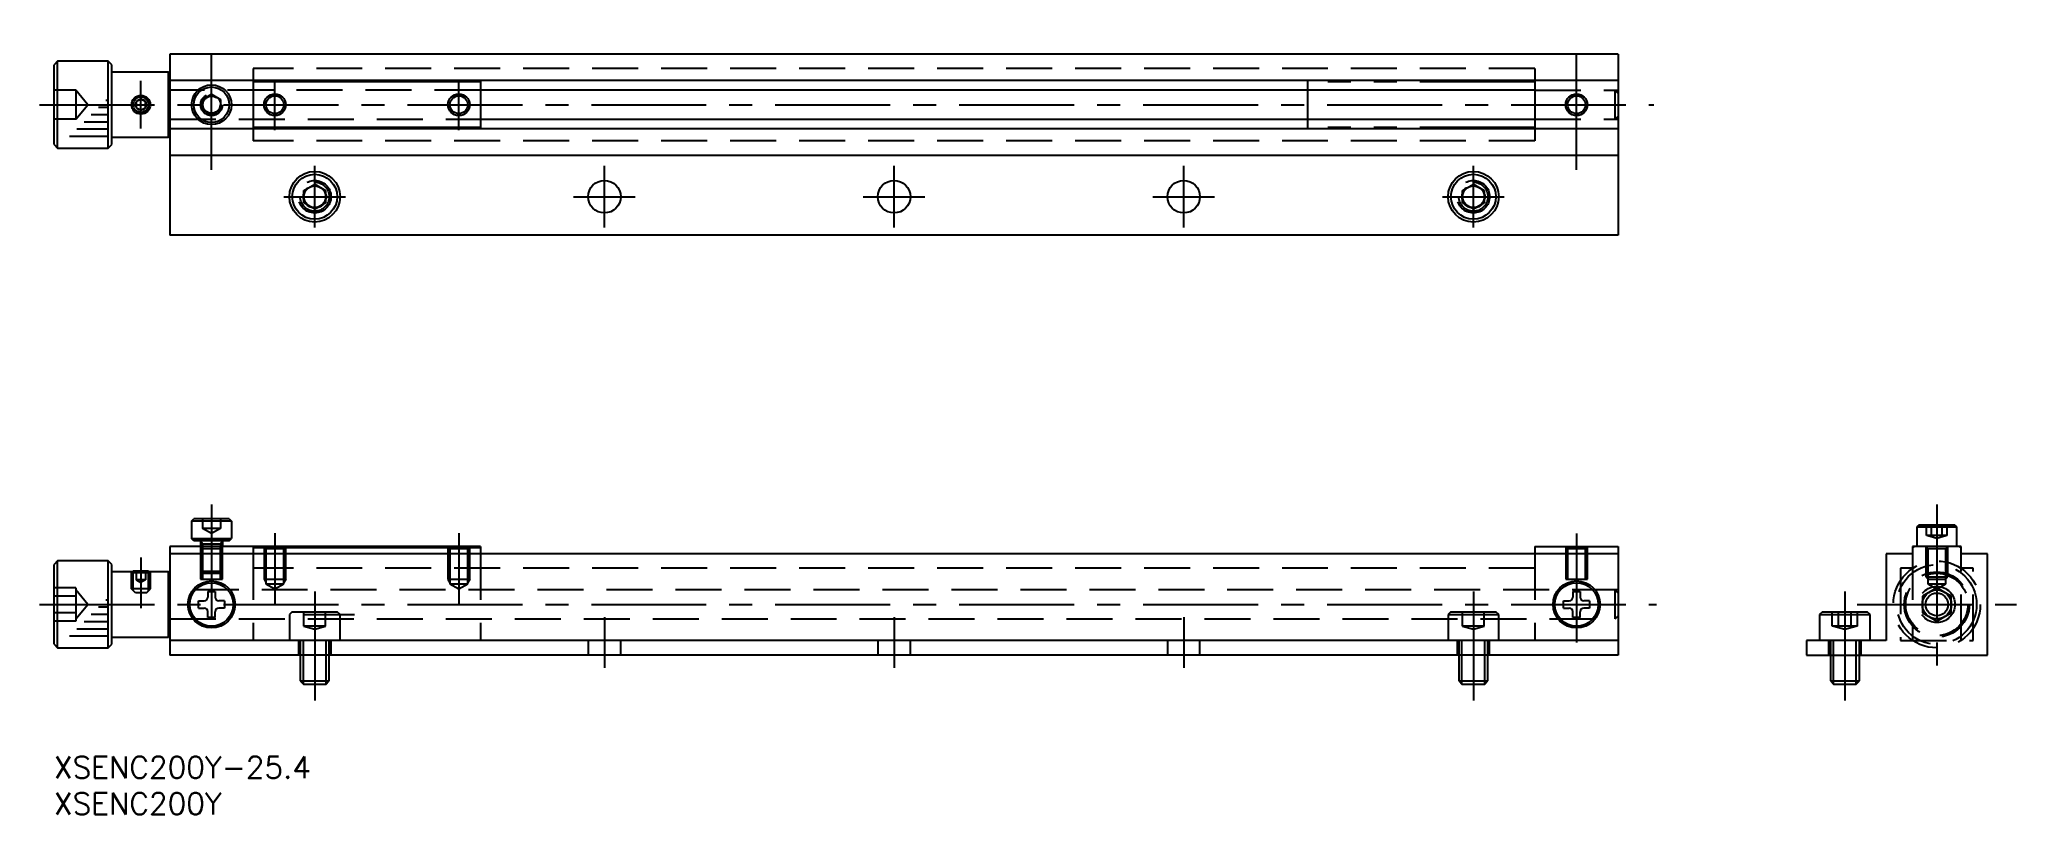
# Model space of a CAD drawing. Extents: x -2 to 271, y -8 to 99.
import ezdxf

# ---------------------------------------------------------------- set-up
doc = ezdxf.new("R2010")
doc.units = 0
doc.header["$LTSCALE"] = 0.5
for name, pattern in [('CENTER', [50.8, 31.75, -6.35, 6.35, -6.35]), ('DASHED', [19.05, 12.7, -6.35]), ('PHANTOM', [63.5, 31.75, -6.35, 6.35, -6.35, 6.35, -6.35])]:
    doc.linetypes.add(name, pattern=pattern)
doc.layers.get('0').update_dxf_attribs({"linetype": 'CONTINUOUS'})
for name, color, linetype in [('MSM_CENTER', 1, 'CENTER'), ('MSM_CONTINUOUS', 7, 'CONTINUOUS'), ('MSM_DASHED', 4, 'DASHED'), ('MSM_IMAGINARY', 6, 'PHANTOM'), ('MSM_NARROW', 5, 'CONTINUOUS'), ('MSM_PART_NUMBER', 7, 'CONTINUOUS')]:
    doc.layers.add(name, color=color, linetype=linetype)
doc.styles.get("Standard").update_dxf_attribs({"font": 'txt.shx', "height": 3, "bigfont": 'bigfont.shx'})

msp = doc.modelspace()

# ---------------------------------------------------------------- linework, layer by layer
for p, q in [((20.25, 29.8), (20.25, 29)), ((23.25, 29.33), (20.25, 29.33)), ((23.25, 29.8), (23.25, 29))]:
    msp.add_line(p, q)
at = {"layer": 'MSM_CENTER'}
for p, q in [((21.75, 81), (21.75, 99)), ((210.25, 81), (210.25, 99)), ((12, 86.7), (12, 93.3)), ((30.5, 86.5), (30.5, 93.5)), ((55.9, 86.5), (55.9, 93.5)), ((-2, 90), (220.92, 90)), ((36, 73.05), (36, 81.55)), ((76, 73.05), (76, 81.55)), ((116, 73.05), (116, 81.55)), ((156, 73.05), (156, 81.55)), ((196, 73.05), (196, 81.55)), ((31.75, 77.3), (40.25, 77.3)), ((71.75, 77.3), (80.25, 77.3)), ((111.75, 77.3), (120.25, 77.3)), ((151.75, 77.3), (160.25, 77.3)), ((191.75, 77.3), (200.25, 77.3)), ((21.75, 34.8), (21.75, 15.75)), ((260, 34.8), (260, 12.41)), ((30.5, 30.83), (30.5, 21.15)), ((55.9, 30.83), (55.9, 21.15)), ((210.25, 30.8), (210.25, 15.75)), ((12, 27.5), (12, 20.5)), ((36, 22.8), (36, 7.75)), ((196, 22.8), (196, 7.75)), ((247.3, 22.8), (247.3, 7.75)), ((-2, 21), (221.27, 21)), ((76, 19.25), (76, 12.25)), ((116, 19.25), (116, 12.25)), ((156, 19.25), (156, 12.25)), ((249, 21), (271, 21))]:
    msp.add_line(p, q, dxfattribs=at)
at = {"layer": 'MSM_CONTINUOUS'}
for p, q in [((0.5, 96), (0, 95.5)), ((7.5, 96), (0.5, 96)), ((0.5, 84), (0.5, 96)), ((8, 95.5), (7.5, 96)), ((7.5, 84), (7.5, 96)), ((216, 97), (16, 97)), ((16, 97), (16, 72)), ((216, 97), (216, 72)), ((0, 84.5), (0, 95.5)), ((8, 84.5), (8, 95.5)), ((15.8, 94.5), (8, 94.5)), ((16, 94.3), (15.8, 94.5)), ((15.8, 85.5), (15.8, 94.5)), ((216, 93.35), (16, 93.35)), ((27.5, 93.35), (27.5, 86.65)), ((58.9, 93.15), (27.5, 93.15)), ((58.9, 93.35), (58.9, 86.65)), ((204.5, 93.35), (204.5, 86.65)), ((12, 90.75), (11.35, 90.38)), ((11.35, 90.38), (11.35, 89.62)), ((12.65, 90.38), (12, 90.75)), ((12.65, 89.62), (12.65, 90.38)), ((20.5, 90.72), (21.75, 91.44)), ((20.5, 89.28), (20.5, 90.72)), ((21.75, 91.44), (23, 90.72)), ((23, 90.72), (23, 89.28)), ((204.5, 92), (58.9, 92)), ((11.35, 89.62), (12, 89.25)), ((12, 89.25), (12.65, 89.62)), ((21.75, 88.56), (20.5, 89.28)), ((23, 89.28), (21.75, 88.56)), ((58.9, 88), (204.5, 88)), ((8, 85.5), (15.8, 85.5)), ((15.8, 85.5), (16, 85.7)), ((216, 86.65), (16, 86.65)), ((58.9, 86.85), (27.5, 86.85)), ((0, 84.5), (0.5, 84)), ((0.5, 84), (7.5, 84)), ((7.5, 84), (8, 84.5)), ((216, 83), (16, 83)), ((34.5, 78.17), (36, 79.03)), ((34.5, 76.43), (34.5, 78.17)), ((36, 79.03), (37.5, 78.17)), ((37.5, 78.17), (37.5, 76.43)), ((194.5, 78.17), (196, 79.03)), ((194.5, 76.43), (194.5, 78.17)), ((196, 79.03), (197.5, 78.17)), ((197.5, 78.17), (197.5, 76.43)), ((36, 75.57), (34.5, 76.43)), ((37.5, 76.43), (36, 75.57)), ((196, 75.57), (194.5, 76.43)), ((197.5, 76.43), (196, 75.57)), ((216, 72), (16, 72)), ((19, 32.5), (19.3, 32.8)), ((24.2, 32.8), (19.3, 32.8)), ((24.2, 32.8), (24.5, 32.5)), ((24.5, 32.5), (19, 32.5)), ((19, 32.5), (19, 30.1)), ((19, 30.1), (24.5, 30.1)), ((19.3, 29.8), (19, 30.1)), ((24.2, 29.8), (24.5, 30.1)), ((24.5, 32.5), (24.5, 30.1)), ((257.55, 32), (257.25, 31.7)), ((257.25, 31.7), (257.25, 29)), ((257.25, 31.7), (262.75, 31.7)), ((257.55, 32), (262.45, 32)), ((262.75, 31.7), (262.45, 32)), ((262.75, 29), (262.75, 31.7)), ((16, 29), (16, 14)), ((58.9, 29), (16, 29)), ((216, 28), (16, 28)), ((24.2, 29.8), (19.3, 29.8)), ((27.5, 29), (27.5, 28)), ((58.9, 28.8), (27.5, 28.8)), ((58.9, 29), (58.9, 28)), ((204.5, 29), (216, 29)), ((204.5, 29), (204.5, 28)), ((216, 29), (216, 14)), ((253, 28), (253, 16)), ((256.65, 28), (253, 28)), ((263.35, 29), (256.65, 29)), ((256.65, 29), (256.65, 28)), ((263.35, 28), (263.35, 29)), ((267, 28), (263.35, 28)), ((267, 14), (267, 28)), ((0.5, 27), (0, 26.5)), ((0, 15.5), (0, 26.5)), ((7.5, 27), (0.5, 27)), ((0.5, 15), (0.5, 27)), ((8, 26.5), (7.5, 27)), ((7.5, 15), (7.5, 27)), ((8, 15.5), (8, 26.5)), ((15.8, 25.5), (8, 25.5)), ((10.94, 25.6), (10.84, 25.5)), ((13.06, 25.6), (10.94, 25.6)), ((13.06, 25.6), (13.16, 25.5)), ((16, 25.3), (15.8, 25.5)), ((15.8, 16.5), (15.8, 25.5)), ((21.25, 22.8), (22.25, 22.8)), ((21.25, 22.8), (21.25, 22)), ((22.25, 22.8), (22.25, 22)), ((209.75, 22.8), (210.75, 22.8)), ((209.75, 22.8), (209.75, 22)), ((210.75, 22.8), (210.75, 22)), ((19.95, 20.5), (19.95, 21.5)), ((19.95, 21.5), (20.75, 21.5)), ((19.95, 20.5), (20.75, 20.5)), ((21.25, 19.2), (21.25, 20)), ((22.25, 19.2), (21.25, 19.2)), ((22.25, 19.2), (22.25, 20)), ((23.55, 21.5), (22.75, 21.5)), ((23.55, 20.5), (22.75, 20.5)), ((23.55, 21.5), (23.55, 20.5)), ((32.9, 20), (32.5, 19.6)), ((32.5, 19.6), (32.5, 16)), ((32.9, 20), (39.1, 20)), ((34.5, 19.6), (41.5, 19.6)), ((39.5, 19.6), (39.1, 20)), ((39.5, 16), (39.5, 19.6)), ((192.9, 20), (192.5, 19.6)), ((192.5, 19.6), (192.5, 16)), ((192.5, 19.6), (199.5, 19.6)), ((192.9, 20), (199.1, 20)), ((199.5, 19.6), (199.1, 20)), ((199.5, 16), (199.5, 19.6)), ((208.45, 21.5), (209.25, 21.5)), ((208.45, 20.5), (208.45, 21.5)), ((208.45, 20.5), (209.25, 20.5)), ((209.75, 19.2), (209.75, 20)), ((210.75, 19.2), (209.75, 19.2)), ((210.75, 19.2), (210.75, 20)), ((212.05, 21.5), (211.25, 21.5)), ((212.05, 20.5), (211.25, 20.5)), ((212.05, 21.5), (212.05, 20.5)), ((244.2, 20), (243.8, 19.6)), ((243.8, 19.6), (243.8, 16)), ((243.8, 19.6), (250.8, 19.6)), ((244.2, 20), (250.4, 20)), ((250.8, 19.6), (250.4, 20)), ((250.8, 16), (250.8, 19.6)), ((8, 16.5), (15.8, 16.5)), ((15.8, 16.5), (16, 16.7)), ((0, 15.5), (0.5, 15)), ((0.5, 15), (7.5, 15)), ((7.5, 15), (8, 15.5)), ((216, 16), (16, 16)), ((216, 14), (16, 14)), ((34, 14), (34, 10.43)), ((38, 10.43), (38, 14)), ((194, 14), (194, 10.43)), ((198, 10.43), (198, 14)), ((242, 16), (242, 14)), ((253, 16), (242, 16)), ((242, 14), (267, 14)), ((245.3, 14), (245.3, 10.43)), ((249.3, 10.43), (249.3, 14)), ((34, 10.43), (34.43, 10)), ((34, 10.43), (38, 10.43)), ((34.43, 10), (37.57, 10)), ((37.57, 10), (38, 10.43)), ((194, 10.43), (194.43, 10)), ((194, 10.43), (198, 10.43)), ((194.43, 10), (197.57, 10)), ((197.57, 10), (198, 10.43)), ((245.3, 10.43), (245.73, 10)), ((245.3, 10.43), (249.3, 10.43)), ((245.73, 10), (248.87, 10)), ((248.87, 10), (249.3, 10.43))]:
    msp.add_line(p, q, dxfattribs=at)
for centre, radius in [((12, 90), 1.3), ((12, 90), 0.751), ((21.75, 90), 2.75), ((21.75, 90), 2.45), ((21.75, 90), 1.25), ((30.5, 90), 1.23), ((55.9, 90), 1.23), ((210.25, 90), 1.23), ((36, 77.3), 3.5), ((36, 77.3), 3.1), ((76, 77.3), 2.25), ((116, 77.3), 2.25), ((156, 77.3), 2.25), ((196, 77.3), 3.5), ((196, 77.3), 3.1), ((36, 77.3), 1.5), ((196, 77.3), 1.5), ((21.75, 21), 3.25), ((21.75, 21), 3), ((210.25, 21), 3.25), ((210.25, 21), 3), ((260, 21), 2), ((260, 21), 1.57)]:
    msp.add_circle(centre, radius, dxfattribs=at)
for centre, start, end in [((20.75, 22), 270, 0), ((22.75, 22), 180, 270), ((209.25, 22), 270, 0), ((211.25, 22), 180, 270), ((20.75, 20), 0, 90), ((22.75, 20), 90, 180), ((209.25, 20), 0, 90), ((211.25, 20), 90, 180)]:
    msp.add_arc(centre, 0.5, start, end, dxfattribs=at)
at = {"layer": 'MSM_DASHED'}
for p, q in [((27.5, 95), (27.5, 93.35)), ((204.5, 95), (27.5, 95)), ((204.5, 95), (204.5, 93.35)), ((3, 92), (0, 92)), ((3, 92), (3, 88)), ((4.68, 90), (3, 92)), ((58.9, 92), (16, 92)), ((204.5, 92), (216, 92)), ((215.57, 88), (215.57, 92)), ((216, 91.57), (215.57, 92)), ((3, 88), (0, 88)), ((3, 88), (4.68, 90)), ((16, 88), (58.9, 88)), ((204.5, 88), (216, 88)), ((215.57, 88), (216, 88.43)), ((27.5, 86.65), (27.5, 85)), ((204.5, 85), (27.5, 85)), ((204.5, 86.65), (204.5, 85)), ((20.51, 32.8), (20.51, 31.5)), ((22.99, 32.8), (22.99, 31.5)), ((21.75, 30.78), (20.51, 31.5)), ((22.99, 31.5), (20.51, 31.5)), ((22.99, 31.5), (21.75, 30.78)), ((258.56, 30.5), (258.56, 32)), ((261.44, 30.5), (258.56, 30.5)), ((258.75, 30.5), (260, 30.17)), ((259.28, 30.5), (259.28, 32)), ((260, 30.17), (261.25, 30.5)), ((260.72, 30.5), (260.72, 32)), ((261.44, 30.5), (261.44, 32)), ((20.25, 29), (20.25, 24.5)), ((20.25, 29), (20.52, 28.73)), ((20.52, 29), (20.52, 24.5)), ((20.52, 28.73), (22.98, 28.73)), ((22.98, 28.73), (23.25, 29)), ((22.98, 24.5), (22.98, 29)), ((23.25, 24.5), (23.25, 29)), ((27.5, 28), (27.5, 16)), ((29, 29), (29.27, 28.73)), ((29, 29), (29, 24.5)), ((29.27, 28.73), (31.73, 28.73)), ((29.27, 28.73), (29.27, 23.86)), ((31.73, 28.73), (32, 29)), ((31.73, 23.86), (31.73, 28.73)), ((32, 24.5), (32, 29)), ((54.4, 29), (54.67, 28.73)), ((54.4, 29), (54.4, 24.5)), ((54.67, 28.73), (57.13, 28.73)), ((54.67, 28.73), (54.67, 23.86)), ((57.13, 28.73), (57.4, 29)), ((57.13, 23.86), (57.13, 28.73)), ((57.4, 24.5), (57.4, 29)), ((58.9, 28), (58.9, 16)), ((204.5, 28), (204.5, 16)), ((208.75, 29), (208.75, 24.5)), ((209.02, 28.73), (208.75, 29)), ((209.02, 28.73), (211.48, 28.73)), ((209.02, 28.73), (209.02, 24.5)), ((211.48, 28.73), (211.75, 29)), ((211.48, 24.5), (211.48, 28.73)), ((211.75, 24.5), (211.75, 29)), ((256.85, 29), (256.65, 28.8)), ((256.65, 28), (256.65, 16)), ((258.5, 29), (258.5, 24.81)), ((258.5, 29), (258.77, 28.73)), ((258.77, 28.73), (261.23, 28.73)), ((258.77, 28.73), (258.77, 23.86)), ((261.23, 28.73), (261.5, 29)), ((261.23, 23.86), (261.23, 28.73)), ((261.5, 24.81), (261.5, 29)), ((263.35, 28.8), (263.15, 29)), ((263.35, 16), (263.35, 28)), ((10.84, 25.5), (10.7, 25.36)), ((13.3, 25.36), (10.7, 25.36)), ((10.7, 23.15), (10.7, 25.36)), ((10.94, 22.91), (10.94, 25.5)), ((11.35, 25.6), (11.35, 24.4)), ((12.65, 25.6), (12.65, 24.4)), ((13.06, 22.91), (13.06, 25.5)), ((13.16, 25.5), (13.3, 25.36)), ((13.3, 23.15), (13.3, 25.36)), ((20.25, 25.61), (23.25, 25.61)), ((20.25, 25.61), (20.56, 25.3)), ((20.56, 25.3), (22.94, 25.3)), ((22.94, 25.3), (23.25, 25.61)), ((204.5, 26), (27.5, 26)), ((256.65, 26), (255, 26)), ((255, 26), (255, 16)), ((258.5, 24.81), (261.5, 24.81)), ((258.5, 24.81), (258.81, 24.5)), ((261.19, 24.5), (261.5, 24.81)), ((265, 26), (263.35, 26)), ((265, 16), (265, 26)), ((3, 23.31), (0, 23.31)), ((3, 22.15), (0, 22.15)), ((3, 23.31), (3, 18.69)), ((4.68, 21), (3, 23)), ((11.25, 22.6), (10.7, 23.15)), ((13.3, 23.15), (10.7, 23.15)), ((12.75, 22.6), (11.25, 22.6)), ((12.65, 24.4), (11.35, 24.4)), ((11.35, 24.4), (12, 24.02)), ((12.65, 24.4), (12, 24.02)), ((12.75, 22.6), (13.3, 23.15)), ((216, 23), (16, 23)), ((20.25, 24.5), (23.25, 24.5)), ((29, 24.5), (32, 24.5)), ((29, 24.5), (29.27, 24.03)), ((29.27, 23.86), (31.73, 23.86)), ((29.27, 23.86), (30.5, 23.15)), ((30.5, 23.15), (31.73, 23.86)), ((32, 24.5), (31.73, 24.03)), ((54.4, 24.5), (57.4, 24.5)), ((54.4, 24.5), (54.67, 24.03)), ((54.67, 23.86), (57.13, 23.86)), ((54.67, 23.86), (55.9, 23.15)), ((55.9, 23.15), (57.13, 23.86)), ((57.4, 24.5), (57.13, 24.03)), ((208.75, 24.5), (211.75, 24.5)), ((215.57, 19), (215.57, 23)), ((216, 22.57), (215.57, 23)), ((260, 23.31), (258, 22.15)), ((258, 22.15), (258, 19.85)), ((258.77, 24.5), (261.23, 24.5)), ((258.77, 23.86), (261.23, 23.86)), ((258.77, 23.86), (260, 23.15)), ((260, 23.15), (261.23, 23.86)), ((262, 22.15), (260, 23.31)), ((262, 19.85), (262, 22.15)), ((3, 19.85), (0, 19.85)), ((3, 19), (4.68, 21)), ((34.5, 18), (34.5, 20)), ((37.5, 18), (37.5, 20)), ((194.5, 18), (194.5, 20)), ((197.5, 18), (197.5, 20)), ((215.57, 19), (216, 19.43)), ((245.57, 18), (245.57, 20)), ((246.43, 18), (246.43, 20)), ((248.17, 18), (248.17, 20)), ((249.03, 18), (249.03, 20)), ((258, 19.85), (260, 18.69)), ((260, 18.69), (262, 19.85)), ((3, 18.69), (0, 18.69)), ((16, 19), (216, 19)), ((37.5, 18), (34.5, 18)), ((34.5, 18), (36, 17.6)), ((36, 17.6), (37.5, 18)), ((197.5, 18), (194.5, 18)), ((194.5, 18), (196, 17.6)), ((196, 17.6), (197.5, 18)), ((249.03, 18), (245.57, 18)), ((245.8, 18), (247.3, 17.6)), ((247.3, 17.6), (248.8, 18)), ((33.75, 16), (33.75, 14)), ((34, 16), (34, 14)), ((34.43, 14), (34.43, 16)), ((37.57, 14), (37.57, 16)), ((38, 14), (38, 16)), ((38.25, 14), (38.25, 16)), ((73.75, 16), (73.75, 14)), ((78.25, 14), (78.25, 16)), ((113.75, 16), (113.75, 14)), ((118.25, 14), (118.25, 16)), ((153.75, 16), (153.75, 14)), ((158.25, 14), (158.25, 16)), ((193.75, 16), (193.75, 14)), ((194, 16), (194, 14)), ((194.43, 14), (194.43, 16)), ((197.57, 14), (197.57, 16)), ((198, 14), (198, 16)), ((198.25, 14), (198.25, 16)), ((245.05, 16), (245.05, 14)), ((245.3, 16), (245.3, 14)), ((245.73, 14), (245.73, 16)), ((248.87, 14), (248.87, 16)), ((249.3, 14), (249.3, 16)), ((249.55, 14), (249.55, 16)), ((255, 16), (265, 16))]:
    msp.add_line(p, q, dxfattribs=at)
for centre, radius in [((21.75, 90), 1.5), ((21.75, 90), 1.23), ((21.75, 90), 1.19), ((36, 77.3), 2.25), ((36, 77.3), 2), ((196, 77.3), 2.25), ((196, 77.3), 2), ((36, 77.3), 1.57), ((196, 77.3), 1.57), ((260, 21), 6), ((260, 21), 5.5), ((260, 21), 4.5), ((260, 21), 4.3), ((260, 21), 2.5)]:
    msp.add_circle(centre, radius, dxfattribs=at)
at = {"layer": 'MSM_IMAGINARY'}
for p, q in [((173.1, 93.35), (173.1, 86.65)), ((204.5, 93.15), (173.1, 93.15)), ((204.5, 86.85), (173.1, 86.85))]:
    msp.add_line(p, q, dxfattribs=at)
at = {"layer": 'MSM_NARROW'}
for p, q in [((7.15, 90.65), (7.5, 90.65)), ((4.15, 87.65), (7.5, 87.65)), ((5.15, 88.65), (7.5, 88.65)), ((6.15, 89.65), (7.5, 89.65)), ((2.15, 85.65), (7.5, 85.65)), ((3.15, 86.65), (7.5, 86.65)), ((20.25, 29.8), (20.52, 29.33)), ((20.52, 29.33), (20.52, 29)), ((23.25, 29.8), (22.98, 29.33)), ((22.98, 29.33), (22.98, 29)), ((10.94, 25.6), (10.94, 25.5)), ((13.06, 25.6), (13.06, 25.5)), ((5.15, 19.65), (7.5, 19.65)), ((6.15, 20.65), (7.5, 20.65)), ((7.15, 21.65), (7.5, 21.65)), ((2.15, 16.65), (7.5, 16.65)), ((3.15, 17.65), (7.5, 17.65)), ((4.15, 18.65), (7.5, 18.65)), ((34.43, 10), (34.43, 14)), ((37.57, 10), (37.57, 14)), ((194.43, 10), (194.43, 14)), ((197.57, 10), (197.57, 14)), ((245.73, 10), (245.73, 14)), ((248.87, 10), (248.87, 14))]:
    msp.add_line(p, q, dxfattribs=at)
for centre, radius in [((12, 90), 1.06), ((30.5, 90), 1.5), ((55.9, 90), 1.5), ((210.25, 90), 1.5)]:
    msp.add_circle(centre, radius, dxfattribs=at)

# ---------------------------------------------------------------- texts
at = {"layer": 'MSM_PART_NUMBER'}
for s, p in [('XSENC200Y-25.4', (0, -3)), ('XSENC200Y', (0, -8))]:
    msp.add_text(s, height=3, dxfattribs=at).set_placement(p)

doc.saveas('drawing.dxf')
